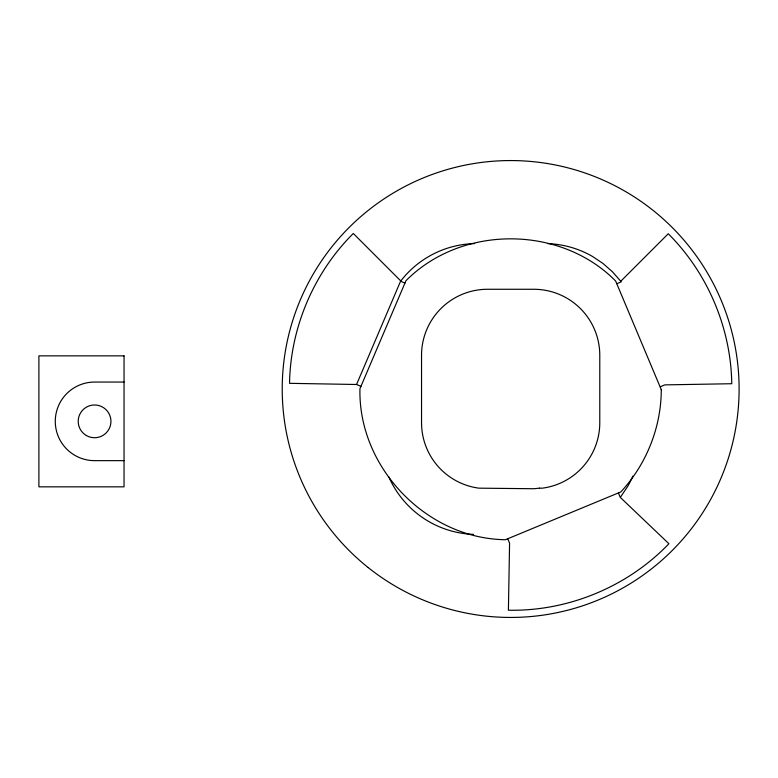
<?xml version="1.0" encoding="UTF-8"?>
<svg xmlns="http://www.w3.org/2000/svg" width="778" height="778" viewBox="0 0 778 778"><rect width="100%" height="100%" fill="white"/><g stroke="black" fill="none" stroke-linecap="round" stroke-linejoin="round"><path stroke-width="1.17" d="M356.557 384.497L400.709 280.877L353.3 233.468C313.797 272.767 290.457 327.616 289.533 383.33L356.557 384.497L360.934 386.365M620.737 496.782L627.729 486.308A96.278 96.278 0 0 0 632.864 476.068M616.789 283.717L621.165 281.869L620.863 281.15L668.263 233.75C707.698 273.117 730.941 328.005 731.767 383.719L664.733 384.886L660.357 386.734M124.042 382.056L94.566 382.056A39.299 39.299 0 0 0 55.277 421.355A39.299 39.299 0 0 0 94.566 460.654L124.042 460.654M404.959 283.085L400.582 281.218A96.278 96.278 0 0 1 474.677 243.582M620.737 281.218L612.432 271.755L602.969 263.45L592.496 256.458A96.278 96.278 0 0 0 547.79 243.621M618.422 492.951L620.241 497.337L668.915 543.734C627.603 586.797 568.066 611.459 508.404 610.215L509.58 543.18L507.752 538.784M473.53 534.379A96.278 96.278 0 0 1 388.922 477.118M661.281 389.69C661.232 427.278 646.382 464.417 620.825 491.929L505.437 539.718C426.636 538.707 358.016 467.461 359.951 388.679L405.931 280.751C461.403 224.764 560.306 224.891 615.641 281.014L661.281 389.69M539.543 488.166L533.766 488.73L478.937 488.166A66.013 66.013 0 0 1 421.54 422.717L421.54 355.283A66.013 66.013 0 0 1 487.553 289.27L533.766 289.27A66.013 66.013 0 0 1 599.78 355.283L599.78 422.717A66.013 66.013 0 0 1 542.383 488.166L539.543 488.166M124.042 355.857L38.9 355.857L38.9 486.843L124.042 486.843L124.042 355.857M368.227 567.6A228.44 228.44 0 0 0 736.552 423.047A228.44 228.44 0 0 0 427.2 176.353A228.44 228.44 0 0 0 368.227 567.6M86.387 435.534A16.377 16.377 0 0 0 110.943 421.355A16.377 16.377 0 0 0 86.387 407.176A16.377 16.377 0 0 0 86.387 435.534"/></g></svg>
